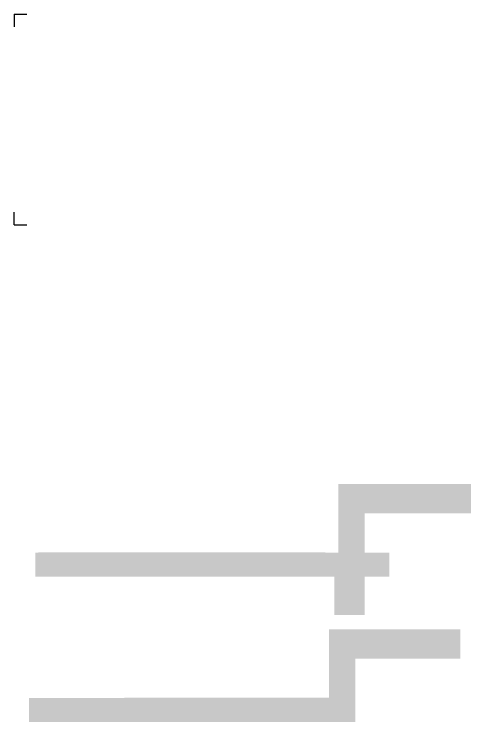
# Model space of a CAD drawing. Extents: x -59767 to 1106559, y -1290 to 1129522.
# Drawn here: x 181593 to 228262, y 586066 to 658417 of the extents above; entities that cross this region are included whole.
import ezdxf

# ---------------------------------------------------------------- set-up
doc = ezdxf.new("R2010")
doc.units = 0
doc.layers.add('2', color=4, linetype='CONTINUOUS')
doc.layers.add('중간선', color=5, linetype='CONTINUOUS', lineweight=9)
pattern_1 = [(0, (0, 0), (0, 6.985), [5.08, -1.905]), (90, (0, 0), (-6.985, 4e-16), [5.08, -1.905])]

msp = doc.modelspace()

# ---------------------------------------------------------------- hatches: boundary and pattern name
at = {"layer": '중간선'}
h = msp.add_hatch(dxfattribs=at)
h.set_pattern_fill('ANGLE', color=2)
h.set_pattern_definition(pattern_1)
edge = h.paths.add_edge_path()
edge.add_line((184060.7, 600923.1), (184061.2, 603385.6))
edge = h.paths.add_edge_path()
edge.add_line((184060.7, 600923.1), (214308.5, 600923.1))
edge.add_line((214308.5, 600923.1), (214308.5, 596979.1))
edge.add_line((214308.5, 596979.1), (217409.9, 596979.1))
edge.add_line((217409.9, 596979.1), (217409.9, 607379.1))
edge.add_line((217409.9, 607379.1), (228262.2, 607379.1))
edge.add_line((228262.2, 607379.1), (228262.2, 610379.1))
edge.add_line((228262.2, 610379.1), (214708.5, 610379.1))
edge.add_line((214708.5, 610379.1), (214709.9, 603379.1))
edge.add_line((214709.9, 603379.1), (184061.2, 603385.6))
edge.add_line((184061.2, 603385.6), (184060.7, 600923.1))
h = msp.add_hatch(dxfattribs=at)
h.set_pattern_fill('ANGLE', color=2)
h.set_pattern_definition(pattern_1)
edge = h.paths.add_edge_path()
edge.add_line((183745.4, 603379.1), (183745.4, 600937.1))
edge.add_line((183745.4, 600923.1), (183745.4, 603379.1))
edge = h.paths.add_edge_path()
edge.add_line((183745.4, 603379.1), (219923.1, 603379.1))
edge.add_line((219923.1, 603379.1), (219923.1, 600923.1))
edge.add_line((219923.1, 600923.1), (183745.4, 600923.1))
h = msp.add_hatch(dxfattribs=at)
h.set_pattern_fill('ANGLE', color=2)
h.set_pattern_definition(pattern_1)
edge = h.paths.add_edge_path()
edge.add_line((183745.4, 603379.1), (183745.4, 600937.1))
edge.add_line((183745.4, 600923.1), (183745.4, 603379.1))
edge = h.paths.add_edge_path()
edge.add_line((183745.4, 603379.1), (219923.1, 603379.1))
edge.add_line((219923.1, 603379.1), (219923.1, 600923.1))
edge.add_line((219923.1, 600923.1), (183745.4, 600923.1))
h = msp.add_hatch(dxfattribs=at)
h.set_pattern_fill('ANGLE', color=2)
h.set_pattern_definition(pattern_1)
edge = h.paths.add_edge_path()
edge.add_line((183124.7, 586066.2), (216473.9, 586066.2))
edge.add_line((216473.9, 586066.2), (216473.9, 592522.2))
edge.add_line((216473.9, 592522.2), (227172.5, 592522.2))
edge.add_line((227172.5, 592522.2), (227172.5, 595522.2))
edge.add_line((227172.5, 595522.2), (213772.5, 595522.2))
edge.add_line((213772.5, 595522.2), (213773.9, 588522.2))
edge.add_line((213773.9, 588522.2), (183125.3, 588520.7))
edge.add_line((183125.3, 588520.7), (183125.3, 586066.2))
h = msp.add_hatch(dxfattribs=at)
h.set_pattern_fill('ANGLE', color=2)
h.set_pattern_definition(pattern_1)
h.paths.add_polyline_path([(216473.9, 586066.2), (216473.9, 592522.2), (227172.5, 592522.2), (227172.5, 595522.2), (213772.5, 595522.2), (213773.9, 588522.2), (183125.3, 588520.7), (183125.3, 586066.2)])
h = msp.add_hatch(dxfattribs=at)
h.set_pattern_fill('ANGLE', color=2)
h.set_pattern_definition(pattern_1)
h.paths.add_polyline_path([(216473.9, 586066.2), (216473.9, 592522.2), (227172.5, 592522.2), (227172.5, 595522.2), (213772.5, 595522.2), (213773.9, 588522.2), (183125.3, 588520.7), (183125.3, 586066.2)])

# ---------------------------------------------------------------- linework, layer by layer
at = {"layer": '2'}
for p, q in [((181593.3, 658417.4), (182883.7, 658417.4)), ((181593.3, 658417.4), (181593.3, 657127)), ((181593.3, 636885), (181593.3, 638175.4)), ((181593.3, 636885), (182883.7, 636885))]:
    msp.add_line(p, q, dxfattribs=at)

doc.saveas('drawing.dxf')
